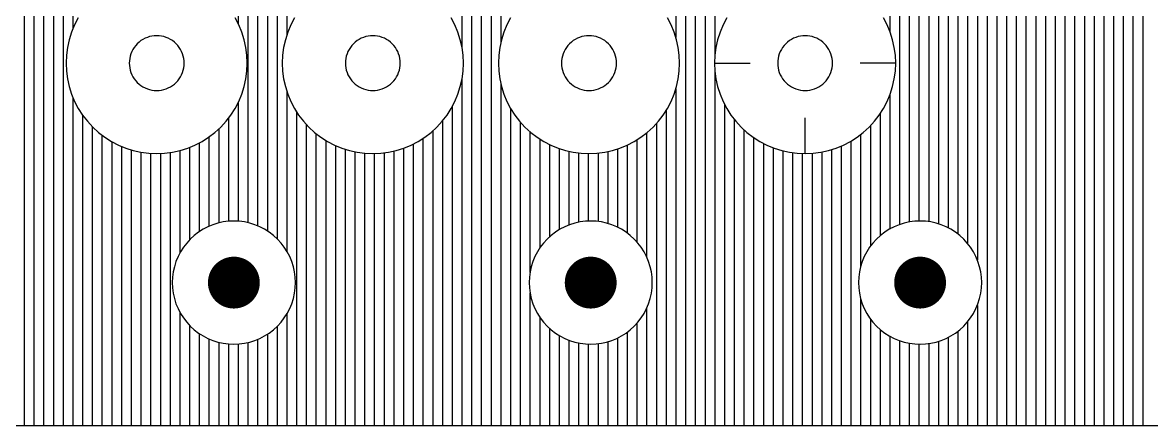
# Model space of a CAD drawing. Extents: x 295 to 953, y 10 to 290.
# Drawn here: x 654.5 to 732.1, y 83.4 to 111.1 of the extents above; entities that cross this region are included whole.
import ezdxf

# ---------------------------------------------------------------- set-up
doc = ezdxf.new("R2010")
doc.units = 0
doc.header["$LTSCALE"] = 5
doc.header["$MEASUREMENT"] = 0
doc.layers.get('0').update_dxf_attribs({"linetype": 'CONTINUOUS', "lineweight": 25})
doc.layers.add('ART003_PHO', color=3, linetype='CONTINUOUS')

msp = doc.modelspace()

# ---------------------------------------------------------------- linework, layer by layer
at = {"const_width": 1.782}
for points in [[(669.032, 94.14, 1), (669.032, 92.358, 1)], [(693.55, 94.14, 1), (693.55, 92.358, 1)], [(716.181, 94.14, 1), (716.181, 92.358, 1)]]:
    msp.add_lwpolyline(points, format="xyb", close=True, dxfattribs=at)
at = {"layer": 'ART003_PHO', "color": 7}
for p, q in [((717.441, 254.95), (717.441, 97.289)), ((726.128, 254.95), (726.128, 83.433)), ((684.697, 228.147), (684.697, 109.48)), ((685.365, 227.527), (685.365, 83.433)), ((686.033, 227.12), (686.033, 83.433)), ((654.626, 194.085), (654.626, 83.433)), ((655.294, 193.505), (655.294, 83.433)), ((655.962, 193.124), (655.962, 83.433)), ((656.63, 192.885), (656.63, 83.433)), ((657.299, 192.764), (657.299, 83.433)), ((657.967, 192.751), (657.967, 110.678)), ((716.773, 189.257), (716.773, 97.439)), ((716.105, 187.102), (716.105, 97.48)), ((715.436, 186.299), (715.436, 97.415)), ((714.1, 185.452), (714.1, 110.539)), ((714.768, 185.788), (714.768, 97.238)), ((686.702, 178.74), (686.702, 83.433)), ((687.37, 176.824), (687.37, 109.741)), ((726.797, 168.258), (726.797, 83.433)), ((727.465, 164.189), (727.465, 83.433)), ((728.133, 162.315), (728.133, 83.433)), ((728.801, 160.777), (728.801, 83.433)), ((669.327, 159.107), (669.327, 111.057)), ((729.47, 159.686), (729.47, 83.433)), ((669.995, 158.898), (669.995, 97.37)), ((730.138, 158.596), (730.138, 83.433)), ((730.806, 157.786), (730.806, 83.433)), ((731.474, 157.003), (731.474, 83.433)), ((670.664, 125.891), (670.664, 97.154)), ((671.332, 124.62), (671.332, 96.801)), ((672, 123.928), (672, 96.266)), ((672.668, 123.477), (672.668, 110.275)), ((718.109, 123.309), (718.109, 97.016)), ((725.46, 123.119), (725.46, 83.433)), ((718.778, 122.387), (718.778, 96.591)), ((719.446, 121.819), (719.446, 95.941)), ((724.792, 122.278), (724.792, 83.433)), ((699.398, 121.432), (699.398, 110.1)), ((700.067, 121.204), (700.067, 83.433)), ((700.735, 121.093), (700.735, 83.433)), ((701.403, 121.089), (701.403, 83.433)), ((702.071, 121.192), (702.071, 108.737)), ((720.114, 121.445), (720.114, 94.811)), ((720.782, 121.211), (720.782, 83.433)), ((721.451, 121.095), (721.451, 83.433)), ((722.119, 121.087), (722.119, 83.433)), ((722.787, 121.185), (722.787, 83.433)), ((723.455, 121.398), (723.455, 83.433)), ((724.124, 121.747), (724.124, 83.433)), ((658.092, 110.966), (657.885, 110.464)), ((658.092, 110.966), (657.885, 110.464)), ((658.343, 111.447), (658.092, 110.966)), ((658.343, 111.447), (658.092, 110.966)), ((669.371, 110.966), (669.12, 111.447)), ((669.371, 110.966), (669.12, 111.447)), ((669.579, 110.464), (669.371, 110.966)), ((669.579, 110.464), (669.371, 110.966)), ((672.942, 110.966), (672.734, 110.464)), ((672.942, 110.966), (672.734, 110.464)), ((673.192, 111.447), (672.942, 110.966)), ((673.192, 111.447), (672.942, 110.966)), ((684.22, 110.966), (683.969, 111.447)), ((684.22, 110.966), (683.969, 111.447)), ((684.428, 110.464), (684.22, 110.966)), ((684.428, 110.464), (684.22, 110.966)), ((687.792, 110.966), (687.585, 110.464)), ((687.792, 110.966), (687.585, 110.464)), ((688.043, 111.447), (687.792, 110.966)), ((688.043, 111.447), (687.792, 110.966)), ((699.071, 110.966), (698.82, 111.447)), ((699.071, 110.966), (698.82, 111.447)), ((699.278, 110.464), (699.071, 110.966)), ((699.278, 110.464), (699.071, 110.966)), ((702.641, 110.966), (702.434, 110.464)), ((702.641, 110.966), (702.434, 110.464)), ((702.892, 111.447), (702.641, 110.966)), ((702.892, 111.447), (702.641, 110.966)), ((713.92, 110.966), (713.669, 111.447)), ((713.92, 110.966), (713.669, 111.447)), ((714.128, 110.464), (713.92, 110.966)), ((714.128, 110.464), (713.92, 110.966)), ((657.885, 110.464), (657.721, 109.947)), ((657.885, 110.464), (657.721, 109.947)), ((663.243, 110.158), (663.087, 110.108)), ((663.404, 110.193), (663.243, 110.158)), ((663.567, 110.215), (663.404, 110.193)), ((663.732, 110.222), (663.567, 110.215)), ((663.896, 110.215), (663.732, 110.222)), ((664.059, 110.193), (663.896, 110.215)), ((664.22, 110.158), (664.059, 110.193)), ((664.377, 110.108), (664.22, 110.158)), ((669.742, 109.947), (669.579, 110.464)), ((669.742, 109.947), (669.579, 110.464)), ((672.734, 110.464), (672.571, 109.947)), ((672.734, 110.464), (672.571, 109.947)), ((678.093, 110.158), (677.936, 110.108)), ((678.253, 110.193), (678.093, 110.158)), ((678.416, 110.215), (678.253, 110.193)), ((678.581, 110.222), (678.416, 110.215)), ((678.745, 110.215), (678.581, 110.222)), ((678.908, 110.193), (678.745, 110.215)), ((679.069, 110.158), (678.908, 110.193)), ((679.226, 110.108), (679.069, 110.158)), ((684.591, 109.947), (684.428, 110.464)), ((684.591, 109.947), (684.428, 110.464)), ((687.585, 110.464), (687.421, 109.947)), ((687.585, 110.464), (687.421, 109.947)), ((692.943, 110.158), (692.786, 110.108)), ((693.104, 110.193), (692.943, 110.158)), ((693.267, 110.215), (693.104, 110.193)), ((693.431, 110.222), (693.267, 110.215)), ((693.596, 110.215), (693.431, 110.222)), ((693.759, 110.193), (693.596, 110.215)), ((693.92, 110.158), (693.759, 110.193)), ((694.077, 110.108), (693.92, 110.158)), ((699.442, 109.947), (699.278, 110.464)), ((699.442, 109.947), (699.278, 110.464)), ((702.434, 110.464), (702.271, 109.947)), ((702.434, 110.464), (702.271, 109.947)), ((707.793, 110.158), (707.636, 110.108)), ((707.953, 110.193), (707.793, 110.158)), ((708.116, 110.215), (707.953, 110.193)), ((708.281, 110.222), (708.116, 110.215)), ((708.445, 110.215), (708.281, 110.222)), ((708.608, 110.193), (708.445, 110.215)), ((708.769, 110.158), (708.608, 110.193)), ((708.926, 110.108), (708.769, 110.158)), ((714.291, 109.947), (714.128, 110.464)), ((714.291, 109.947), (714.128, 110.464)), ((657.604, 109.417), (657.533, 108.878)), ((657.604, 109.417), (657.533, 108.878)), ((657.721, 109.947), (657.604, 109.417)), ((657.721, 109.947), (657.604, 109.417)), ((662.187, 109.418), (662.098, 109.279)), ((662.287, 109.548), (662.187, 109.418)), ((662.398, 109.67), (662.287, 109.548)), ((662.519, 109.781), (662.398, 109.67)), ((662.65, 109.881), (662.519, 109.781)), ((662.789, 109.969), (662.65, 109.881)), ((662.935, 110.045), (662.789, 109.969)), ((663.087, 110.108), (662.935, 110.045)), ((664.529, 110.045), (664.377, 110.108)), ((664.675, 109.969), (664.529, 110.045)), ((664.813, 109.881), (664.675, 109.969)), ((664.944, 109.781), (664.813, 109.881)), ((665.065, 109.67), (664.944, 109.781)), ((665.176, 109.548), (665.065, 109.67)), ((665.276, 109.418), (665.176, 109.548)), ((665.365, 109.279), (665.276, 109.418)), ((669.859, 109.417), (669.742, 109.947)), ((669.859, 109.417), (669.742, 109.947)), ((669.93, 108.878), (669.859, 109.417)), ((669.93, 108.878), (669.859, 109.417)), ((672.453, 109.417), (672.382, 108.878)), ((672.453, 109.417), (672.382, 108.878)), ((672.571, 109.947), (672.453, 109.417)), ((672.571, 109.947), (672.453, 109.417)), ((677.036, 109.418), (676.947, 109.279)), ((677.136, 109.548), (677.036, 109.418)), ((677.247, 109.67), (677.136, 109.548)), ((677.369, 109.781), (677.247, 109.67)), ((677.499, 109.881), (677.369, 109.781)), ((677.638, 109.969), (677.499, 109.881)), ((677.784, 110.045), (677.638, 109.969)), ((677.936, 110.108), (677.784, 110.045)), ((679.378, 110.045), (679.226, 110.108)), ((679.524, 109.969), (679.378, 110.045)), ((679.663, 109.881), (679.524, 109.969)), ((679.793, 109.781), (679.663, 109.881)), ((679.914, 109.67), (679.793, 109.781)), ((680.025, 109.548), (679.914, 109.67)), ((680.126, 109.418), (680.025, 109.548)), ((680.214, 109.279), (680.126, 109.418)), ((684.708, 109.417), (684.591, 109.947)), ((684.708, 109.417), (684.591, 109.947)), ((684.779, 108.878), (684.708, 109.417)), ((684.779, 108.878), (684.708, 109.417)), ((687.304, 109.417), (687.233, 108.878)), ((687.304, 109.417), (687.233, 108.878)), ((687.421, 109.947), (687.304, 109.417)), ((687.421, 109.947), (687.304, 109.417)), ((691.887, 109.418), (691.798, 109.279)), ((691.987, 109.548), (691.887, 109.418)), ((692.098, 109.67), (691.987, 109.548)), ((692.219, 109.781), (692.098, 109.67)), ((692.35, 109.881), (692.219, 109.781)), ((692.489, 109.969), (692.35, 109.881)), ((692.634, 110.045), (692.489, 109.969)), ((692.786, 110.108), (692.634, 110.045)), ((694.229, 110.045), (694.077, 110.108)), ((694.374, 109.969), (694.229, 110.045)), ((694.513, 109.881), (694.374, 109.969)), ((694.644, 109.781), (694.513, 109.881)), ((694.765, 109.67), (694.644, 109.781)), ((694.876, 109.548), (694.765, 109.67)), ((694.976, 109.418), (694.876, 109.548)), ((695.065, 109.279), (694.976, 109.418)), ((699.559, 109.417), (699.442, 109.947)), ((699.559, 109.417), (699.442, 109.947)), ((699.63, 108.878), (699.559, 109.417)), ((699.63, 108.878), (699.559, 109.417)), ((702.153, 109.417), (702.082, 108.878)), ((702.153, 109.417), (702.082, 108.878)), ((702.271, 109.947), (702.153, 109.417)), ((702.271, 109.947), (702.153, 109.417)), ((706.736, 109.418), (706.647, 109.279)), ((706.836, 109.548), (706.736, 109.418)), ((706.947, 109.67), (706.836, 109.548)), ((707.068, 109.781), (706.947, 109.67)), ((707.199, 109.881), (707.068, 109.781)), ((707.338, 109.969), (707.199, 109.881)), ((707.484, 110.045), (707.338, 109.969)), ((707.636, 110.108), (707.484, 110.045)), ((709.078, 110.045), (708.926, 110.108)), ((709.224, 109.969), (709.078, 110.045)), ((709.362, 109.881), (709.224, 109.969)), ((709.493, 109.781), (709.362, 109.881)), ((709.614, 109.67), (709.493, 109.781)), ((709.725, 109.548), (709.614, 109.67)), ((709.826, 109.418), (709.725, 109.548)), ((709.914, 109.279), (709.826, 109.418)), ((714.408, 109.417), (714.291, 109.947)), ((714.408, 109.417), (714.291, 109.947)), ((714.479, 108.878), (714.408, 109.417)), ((714.479, 108.878), (714.408, 109.417)), ((657.533, 108.878), (657.509, 108.336)), ((657.533, 108.878), (657.509, 108.336)), ((661.874, 108.664), (661.853, 108.501)), ((661.91, 108.824), (661.874, 108.664)), ((661.959, 108.981), (661.91, 108.824)), ((662.022, 109.133), (661.959, 108.981)), ((662.098, 109.279), (662.022, 109.133)), ((665.441, 109.133), (665.365, 109.279)), ((665.504, 108.981), (665.441, 109.133)), ((665.553, 108.824), (665.504, 108.981)), ((665.589, 108.664), (665.553, 108.824)), ((665.61, 108.501), (665.589, 108.664)), ((669.954, 108.336), (669.93, 108.878)), ((669.954, 108.336), (669.93, 108.878)), ((672.382, 108.878), (672.359, 108.336)), ((672.382, 108.878), (672.359, 108.336)), ((676.723, 108.664), (676.702, 108.501)), ((676.759, 108.824), (676.723, 108.664)), ((676.809, 108.981), (676.759, 108.824)), ((676.872, 109.133), (676.809, 108.981)), ((676.947, 109.279), (676.872, 109.133)), ((680.29, 109.133), (680.214, 109.279)), ((680.353, 108.981), (680.29, 109.133)), ((680.402, 108.824), (680.353, 108.981)), ((680.438, 108.664), (680.402, 108.824)), ((680.46, 108.501), (680.438, 108.664)), ((684.803, 108.336), (684.779, 108.878)), ((684.803, 108.336), (684.779, 108.878)), ((687.233, 108.878), (687.209, 108.336)), ((687.233, 108.878), (687.209, 108.336)), ((691.574, 108.664), (691.553, 108.501)), ((691.61, 108.824), (691.574, 108.664)), ((691.659, 108.981), (691.61, 108.824)), ((691.722, 109.133), (691.659, 108.981)), ((691.798, 109.279), (691.722, 109.133)), ((695.141, 109.133), (695.065, 109.279)), ((695.204, 108.981), (695.141, 109.133)), ((695.253, 108.824), (695.204, 108.981)), ((695.289, 108.664), (695.253, 108.824)), ((695.31, 108.501), (695.289, 108.664)), ((699.654, 108.336), (699.63, 108.878)), ((699.654, 108.336), (699.63, 108.878)), ((702.082, 108.878), (702.058, 108.336)), ((702.082, 108.878), (702.058, 108.336)), ((706.423, 108.664), (706.402, 108.501)), ((706.459, 108.824), (706.423, 108.664)), ((706.508, 108.981), (706.459, 108.824)), ((706.571, 109.133), (706.508, 108.981)), ((706.647, 109.279), (706.571, 109.133)), ((709.99, 109.133), (709.914, 109.279)), ((710.053, 108.981), (709.99, 109.133)), ((710.102, 108.824), (710.053, 108.981)), ((710.138, 108.664), (710.102, 108.824)), ((710.159, 108.501), (710.138, 108.664)), ((714.503, 108.336), (714.479, 108.878)), ((714.503, 108.336), (714.479, 108.878)), ((657.509, 108.336), (657.533, 107.794)), ((657.509, 108.336), (657.533, 107.794)), ((661.853, 108.501), (661.846, 108.336)), ((661.846, 108.336), (661.853, 108.172)), ((661.853, 108.172), (661.874, 108.009)), ((661.874, 108.009), (661.91, 107.848)), ((661.91, 107.848), (661.959, 107.691)), ((665.504, 107.691), (665.553, 107.848)), ((665.553, 107.848), (665.589, 108.009)), ((665.589, 108.009), (665.61, 108.172)), ((665.617, 108.336), (665.61, 108.501)), ((665.61, 108.172), (665.617, 108.336)), ((669.93, 107.794), (669.954, 108.336)), ((669.93, 107.794), (669.954, 108.336)), ((672.359, 108.336), (672.382, 107.794)), ((672.359, 108.336), (672.382, 107.794)), ((676.702, 108.501), (676.695, 108.336)), ((676.695, 108.336), (676.702, 108.172)), ((676.702, 108.172), (676.723, 108.009)), ((676.723, 108.009), (676.759, 107.848)), ((676.759, 107.848), (676.809, 107.691)), ((680.353, 107.691), (680.402, 107.848)), ((680.402, 107.848), (680.438, 108.009)), ((680.438, 108.009), (680.46, 108.172)), ((680.467, 108.336), (680.46, 108.501)), ((680.46, 108.172), (680.467, 108.336)), ((684.779, 107.794), (684.803, 108.336)), ((684.779, 107.794), (684.803, 108.336)), ((687.209, 108.336), (687.233, 107.794)), ((687.209, 108.336), (687.233, 107.794)), ((691.553, 108.501), (691.546, 108.336)), ((691.546, 108.336), (691.553, 108.172)), ((691.553, 108.172), (691.574, 108.009)), ((691.574, 108.009), (691.61, 107.848)), ((691.61, 107.848), (691.659, 107.691)), ((695.204, 107.691), (695.253, 107.848)), ((695.253, 107.848), (695.289, 108.009)), ((695.289, 108.009), (695.31, 108.172)), ((695.317, 108.336), (695.31, 108.501)), ((695.31, 108.172), (695.317, 108.336)), ((699.63, 107.794), (699.654, 108.336)), ((699.63, 107.794), (699.654, 108.336)), ((702.058, 108.336), (702.082, 107.794)), ((702.058, 108.336), (702.082, 107.794)), ((702.059, 108.336), (704.509, 108.336)), ((702.071, 107.936), (702.071, 83.433)), ((706.402, 108.501), (706.395, 108.336)), ((706.395, 108.336), (706.402, 108.172)), ((706.402, 108.172), (706.423, 108.009)), ((706.423, 108.009), (706.459, 107.848)), ((706.459, 107.848), (706.508, 107.691)), ((710.053, 107.691), (710.102, 107.848)), ((710.102, 107.848), (710.138, 108.009)), ((710.138, 108.009), (710.159, 108.172)), ((710.167, 108.336), (710.159, 108.501)), ((710.159, 108.172), (710.167, 108.336)), ((714.503, 108.336), (712.053, 108.336)), ((714.479, 107.794), (714.503, 108.336)), ((714.479, 107.794), (714.503, 108.336)), ((657.533, 107.794), (657.604, 107.256)), ((657.533, 107.794), (657.604, 107.256)), ((657.604, 107.256), (657.721, 106.726)), ((657.604, 107.256), (657.721, 106.726)), ((661.959, 107.691), (662.022, 107.539)), ((662.022, 107.539), (662.098, 107.393)), ((662.098, 107.393), (662.187, 107.254)), ((662.187, 107.254), (662.287, 107.124)), ((662.287, 107.124), (662.398, 107.003)), ((665.065, 107.003), (665.176, 107.124)), ((665.176, 107.124), (665.276, 107.254)), ((665.276, 107.254), (665.365, 107.393)), ((665.365, 107.393), (665.441, 107.539)), ((665.441, 107.539), (665.504, 107.691)), ((669.742, 106.726), (669.859, 107.256)), ((669.742, 106.726), (669.859, 107.256)), ((669.859, 107.256), (669.93, 107.794)), ((669.859, 107.256), (669.93, 107.794)), ((672.382, 107.794), (672.453, 107.256)), ((672.382, 107.794), (672.453, 107.256)), ((672.453, 107.256), (672.571, 106.726)), ((672.453, 107.256), (672.571, 106.726)), ((676.809, 107.691), (676.872, 107.539)), ((676.872, 107.539), (676.947, 107.393)), ((676.947, 107.393), (677.036, 107.254)), ((677.036, 107.254), (677.136, 107.124)), ((677.136, 107.124), (677.247, 107.003)), ((679.914, 107.003), (680.025, 107.124)), ((680.025, 107.124), (680.126, 107.254)), ((680.126, 107.254), (680.214, 107.393)), ((680.214, 107.393), (680.29, 107.539)), ((680.29, 107.539), (680.353, 107.691)), ((684.591, 106.726), (684.708, 107.256)), ((684.591, 106.726), (684.708, 107.256)), ((684.697, 107.192), (684.697, 83.433)), ((684.708, 107.256), (684.779, 107.794)), ((684.708, 107.256), (684.779, 107.794)), ((687.233, 107.794), (687.304, 107.256)), ((687.233, 107.794), (687.304, 107.256)), ((687.304, 107.256), (687.421, 106.726)), ((687.304, 107.256), (687.421, 106.726)), ((691.659, 107.691), (691.722, 107.539)), ((691.722, 107.539), (691.798, 107.393)), ((691.798, 107.393), (691.887, 107.254)), ((691.887, 107.254), (691.987, 107.124)), ((691.987, 107.124), (692.098, 107.003)), ((694.765, 107.003), (694.876, 107.124)), ((694.876, 107.124), (694.976, 107.254)), ((694.976, 107.254), (695.065, 107.393)), ((695.065, 107.393), (695.141, 107.539)), ((695.141, 107.539), (695.204, 107.691)), ((699.442, 106.726), (699.559, 107.256)), ((699.442, 106.726), (699.559, 107.256)), ((699.559, 107.256), (699.63, 107.794)), ((699.559, 107.256), (699.63, 107.794)), ((702.082, 107.794), (702.153, 107.256)), ((702.082, 107.794), (702.153, 107.256)), ((702.153, 107.256), (702.271, 106.726)), ((702.153, 107.256), (702.271, 106.726)), ((706.508, 107.691), (706.571, 107.539)), ((706.571, 107.539), (706.647, 107.393)), ((706.647, 107.393), (706.736, 107.254)), ((706.736, 107.254), (706.836, 107.124)), ((706.836, 107.124), (706.947, 107.003)), ((709.614, 107.003), (709.725, 107.124)), ((709.725, 107.124), (709.826, 107.254)), ((709.826, 107.254), (709.914, 107.393)), ((709.914, 107.393), (709.99, 107.539)), ((709.99, 107.539), (710.053, 107.691)), ((714.291, 106.726), (714.408, 107.256)), ((714.291, 106.726), (714.408, 107.256)), ((714.408, 107.256), (714.479, 107.794)), ((714.408, 107.256), (714.479, 107.794)), ((657.721, 106.726), (657.885, 106.208)), ((657.721, 106.726), (657.885, 106.208)), ((662.398, 107.003), (662.519, 106.891)), ((662.519, 106.891), (662.65, 106.791)), ((662.65, 106.791), (662.789, 106.703)), ((662.789, 106.703), (662.935, 106.627)), ((662.935, 106.627), (663.087, 106.564)), ((663.087, 106.564), (663.243, 106.514)), ((663.243, 106.514), (663.404, 106.479)), ((663.404, 106.479), (663.567, 106.457)), ((663.567, 106.457), (663.732, 106.45)), ((663.732, 106.45), (663.896, 106.457)), ((663.896, 106.457), (664.059, 106.479)), ((664.059, 106.479), (664.22, 106.514)), ((664.22, 106.514), (664.377, 106.564)), ((664.377, 106.564), (664.529, 106.627)), ((664.529, 106.627), (664.675, 106.703)), ((664.675, 106.703), (664.813, 106.791)), ((664.813, 106.791), (664.944, 106.891)), ((664.944, 106.891), (665.065, 107.003)), ((669.579, 106.208), (669.742, 106.726)), ((669.579, 106.208), (669.742, 106.726)), ((672.571, 106.726), (672.734, 106.208)), ((672.571, 106.726), (672.734, 106.208)), ((672.668, 106.397), (672.668, 95.414)), ((677.247, 107.003), (677.369, 106.891)), ((677.369, 106.891), (677.499, 106.791)), ((677.499, 106.791), (677.638, 106.703)), ((677.638, 106.703), (677.784, 106.627)), ((677.784, 106.627), (677.936, 106.564)), ((677.936, 106.564), (678.093, 106.514)), ((678.093, 106.514), (678.253, 106.479)), ((678.253, 106.479), (678.416, 106.457)), ((678.416, 106.457), (678.581, 106.45)), ((678.581, 106.45), (678.745, 106.457)), ((678.745, 106.457), (678.908, 106.479)), ((678.908, 106.479), (679.069, 106.514)), ((679.069, 106.514), (679.226, 106.564)), ((679.226, 106.564), (679.378, 106.627)), ((679.378, 106.627), (679.524, 106.703)), ((679.524, 106.703), (679.663, 106.791)), ((679.663, 106.791), (679.793, 106.891)), ((679.793, 106.891), (679.914, 107.003)), ((684.428, 106.208), (684.591, 106.726)), ((684.428, 106.208), (684.591, 106.726)), ((687.37, 106.931), (687.37, 83.433)), ((687.421, 106.726), (687.585, 106.208)), ((687.421, 106.726), (687.585, 106.208)), ((692.098, 107.003), (692.219, 106.891)), ((692.219, 106.891), (692.35, 106.791)), ((692.35, 106.791), (692.489, 106.703)), ((692.489, 106.703), (692.634, 106.627)), ((692.634, 106.627), (692.786, 106.564)), ((692.786, 106.564), (692.943, 106.514)), ((692.943, 106.514), (693.104, 106.479)), ((693.104, 106.479), (693.267, 106.457)), ((693.267, 106.457), (693.431, 106.45)), ((693.431, 106.45), (693.596, 106.457)), ((693.596, 106.457), (693.759, 106.479)), ((693.759, 106.479), (693.92, 106.514)), ((693.92, 106.514), (694.077, 106.564)), ((694.077, 106.564), (694.229, 106.627)), ((694.229, 106.627), (694.374, 106.703)), ((694.374, 106.703), (694.513, 106.791)), ((694.513, 106.791), (694.644, 106.891)), ((694.644, 106.891), (694.765, 107.003)), ((699.278, 106.208), (699.442, 106.726)), ((699.278, 106.208), (699.442, 106.726)), ((699.398, 106.572), (699.398, 83.433)), ((702.271, 106.726), (702.434, 106.208)), ((702.271, 106.726), (702.434, 106.208)), ((706.947, 107.003), (707.068, 106.891)), ((707.068, 106.891), (707.199, 106.791)), ((707.199, 106.791), (707.338, 106.703)), ((707.338, 106.703), (707.484, 106.627)), ((707.484, 106.627), (707.636, 106.564)), ((707.636, 106.564), (707.793, 106.514)), ((707.793, 106.514), (707.953, 106.479)), ((707.953, 106.479), (708.116, 106.457)), ((708.116, 106.457), (708.281, 106.45)), ((708.281, 106.45), (708.445, 106.457)), ((708.445, 106.457), (708.608, 106.479)), ((708.608, 106.479), (708.769, 106.514)), ((708.769, 106.514), (708.926, 106.564)), ((708.926, 106.564), (709.078, 106.627)), ((709.078, 106.627), (709.224, 106.703)), ((709.224, 106.703), (709.362, 106.791)), ((709.362, 106.791), (709.493, 106.891)), ((709.493, 106.891), (709.614, 107.003)), ((714.128, 106.208), (714.291, 106.726)), ((714.128, 106.208), (714.291, 106.726)), ((657.885, 106.208), (658.092, 105.707)), ((657.885, 106.208), (658.092, 105.707)), ((657.967, 105.994), (657.967, 83.433)), ((658.092, 105.707), (658.343, 105.225)), ((658.092, 105.707), (658.343, 105.225)), ((669.12, 105.225), (669.371, 105.707)), ((669.12, 105.225), (669.371, 105.707)), ((669.327, 105.615), (669.327, 97.471)), ((669.371, 105.707), (669.579, 106.208)), ((669.371, 105.707), (669.579, 106.208)), ((672.734, 106.208), (672.942, 105.707)), ((672.734, 106.208), (672.942, 105.707)), ((672.942, 105.707), (673.192, 105.225)), ((672.942, 105.707), (673.192, 105.225)), ((683.969, 105.225), (684.22, 105.707)), ((683.969, 105.225), (684.22, 105.707)), ((684.22, 105.707), (684.428, 106.208)), ((684.22, 105.707), (684.428, 106.208)), ((687.585, 106.208), (687.792, 105.707)), ((687.585, 106.208), (687.792, 105.707)), ((687.792, 105.707), (688.043, 105.225)), ((687.792, 105.707), (688.043, 105.225)), ((698.82, 105.225), (699.071, 105.707)), ((698.82, 105.225), (699.071, 105.707)), ((699.071, 105.707), (699.278, 106.208)), ((699.071, 105.707), (699.278, 106.208)), ((702.434, 106.208), (702.641, 105.707)), ((702.434, 106.208), (702.641, 105.707)), ((702.641, 105.707), (702.892, 105.225)), ((702.641, 105.707), (702.892, 105.225)), ((702.74, 105.505), (702.74, 83.433)), ((713.669, 105.225), (713.92, 105.707)), ((713.669, 105.225), (713.92, 105.707)), ((713.92, 105.707), (714.128, 106.208)), ((713.92, 105.707), (714.128, 106.208)), ((714.1, 106.133), (714.1, 96.934)), ((658.343, 105.225), (658.635, 104.767)), ((658.343, 105.225), (658.635, 104.767)), ((658.635, 104.767), (658.965, 104.337)), ((658.635, 104.767), (658.965, 104.337)), ((658.635, 104.766), (658.635, 83.433)), ((668.498, 104.337), (668.828, 104.767)), ((668.498, 104.337), (668.828, 104.767)), ((668.828, 104.767), (669.12, 105.225)), ((668.828, 104.767), (669.12, 105.225)), ((673.192, 105.225), (673.484, 104.767)), ((673.192, 105.225), (673.484, 104.767)), ((673.337, 104.987), (673.337, 83.433)), ((673.484, 104.767), (673.814, 104.337)), ((673.484, 104.767), (673.814, 104.337)), ((683.347, 104.337), (683.678, 104.767)), ((683.347, 104.337), (683.678, 104.767)), ((683.678, 104.767), (683.969, 105.225)), ((683.678, 104.767), (683.969, 105.225)), ((684.029, 105.33), (684.029, 83.433)), ((688.038, 105.233), (688.038, 83.433)), ((688.043, 105.225), (688.335, 104.767)), ((688.043, 105.225), (688.335, 104.767)), ((688.335, 104.767), (688.665, 104.337)), ((688.335, 104.767), (688.665, 104.337)), ((698.198, 104.337), (698.528, 104.767)), ((698.198, 104.337), (698.528, 104.767)), ((698.528, 104.767), (698.82, 105.225)), ((698.528, 104.767), (698.82, 105.225)), ((698.73, 105.074), (698.73, 83.433)), ((702.892, 105.225), (703.184, 104.767)), ((702.892, 105.225), (703.184, 104.767)), ((703.184, 104.767), (703.514, 104.337)), ((703.184, 104.767), (703.514, 104.337)), ((713.047, 104.337), (713.378, 104.767)), ((713.047, 104.337), (713.378, 104.767)), ((713.378, 104.767), (713.669, 105.225)), ((713.378, 104.767), (713.669, 105.225)), ((713.432, 104.846), (713.432, 96.466)), ((658.965, 104.337), (659.332, 103.936)), ((658.965, 104.337), (659.332, 103.936)), ((659.303, 103.965), (659.303, 83.433)), ((659.332, 103.936), (659.732, 103.57)), ((659.332, 103.936), (659.732, 103.57)), ((667.731, 103.57), (668.131, 103.936)), ((667.731, 103.57), (668.131, 103.936)), ((668.131, 103.936), (668.498, 104.337)), ((668.131, 103.936), (668.498, 104.337)), ((668.659, 104.537), (668.659, 97.464)), ((673.814, 104.337), (674.181, 103.936)), ((673.814, 104.337), (674.181, 103.936)), ((674.005, 104.12), (674.005, 83.433)), ((674.181, 103.936), (674.581, 103.57)), ((674.181, 103.936), (674.581, 103.57)), ((682.58, 103.57), (682.981, 103.936)), ((682.58, 103.57), (682.981, 103.936)), ((682.981, 103.936), (683.347, 104.337)), ((682.981, 103.936), (683.347, 104.337)), ((683.36, 104.352), (683.36, 83.433)), ((688.665, 104.337), (689.032, 103.936)), ((688.665, 104.337), (689.032, 103.936)), ((688.706, 104.288), (688.706, 83.433)), ((689.032, 103.936), (689.432, 103.57)), ((689.032, 103.936), (689.432, 103.57)), ((697.431, 103.57), (697.831, 103.936)), ((697.431, 103.57), (697.831, 103.936)), ((697.831, 103.936), (698.198, 104.337)), ((697.831, 103.936), (698.198, 104.337)), ((698.062, 104.18), (698.062, 83.433)), ((703.408, 104.467), (703.408, 83.433)), ((703.514, 104.337), (703.881, 103.936)), ((703.514, 104.337), (703.881, 103.936)), ((703.881, 103.936), (704.281, 103.57)), ((703.881, 103.936), (704.281, 103.57)), ((708.281, 102.114), (708.281, 104.564)), ((712.28, 103.57), (712.68, 103.936)), ((712.28, 103.57), (712.68, 103.936)), ((712.68, 103.936), (713.047, 104.337)), ((712.68, 103.936), (713.047, 104.337)), ((712.763, 104.021), (712.763, 95.745)), ((659.732, 103.57), (660.163, 103.239)), ((659.732, 103.57), (660.163, 103.239)), ((659.972, 103.378), (659.972, 83.433)), ((660.163, 103.239), (660.62, 102.948)), ((660.163, 103.239), (660.62, 102.948)), ((666.843, 102.948), (667.3, 103.239)), ((666.843, 102.948), (667.3, 103.239)), ((667.3, 103.239), (667.731, 103.57)), ((667.3, 103.239), (667.731, 103.57)), ((667.322, 103.255), (667.322, 97.12)), ((667.991, 103.8), (667.991, 97.351)), ((674.581, 103.57), (675.012, 103.239)), ((674.581, 103.57), (675.012, 103.239)), ((674.673, 103.494), (674.673, 83.433)), ((675.012, 103.239), (675.47, 102.948)), ((675.012, 103.239), (675.47, 102.948)), ((681.692, 102.948), (682.15, 103.239)), ((681.692, 102.948), (682.15, 103.239)), ((682.024, 103.153), (682.024, 83.433)), ((682.15, 103.239), (682.58, 103.57)), ((682.15, 103.239), (682.58, 103.57)), ((682.692, 103.666), (682.692, 83.433)), ((689.375, 103.618), (689.375, 93.944)), ((689.432, 103.57), (689.863, 103.239)), ((689.432, 103.57), (689.863, 103.239)), ((689.863, 103.239), (690.32, 102.948)), ((689.863, 103.239), (690.32, 102.948)), ((696.543, 102.948), (697, 103.239)), ((696.543, 102.948), (697, 103.239)), ((697, 103.239), (697.431, 103.57)), ((697, 103.239), (697.431, 103.57)), ((697.394, 103.539), (697.394, 95.019)), ((704.076, 103.749), (704.076, 83.433)), ((704.281, 103.57), (704.712, 103.239)), ((704.281, 103.57), (704.712, 103.239)), ((704.712, 103.239), (705.17, 102.948)), ((704.712, 103.239), (705.17, 102.948)), ((704.744, 103.217), (704.744, 83.433)), ((711.392, 102.948), (711.85, 103.239)), ((711.392, 102.948), (711.85, 103.239)), ((711.85, 103.239), (712.28, 103.57)), ((711.85, 103.239), (712.28, 103.57)), ((712.095, 103.42), (712.095, 94.353)), ((660.62, 102.948), (661.102, 102.697)), ((660.62, 102.948), (661.102, 102.697)), ((660.64, 102.936), (660.64, 83.433)), ((661.102, 102.697), (661.603, 102.489)), ((661.102, 102.697), (661.603, 102.489)), ((661.308, 102.605), (661.308, 83.433)), ((661.603, 102.489), (662.121, 102.326)), ((661.603, 102.489), (662.121, 102.326)), ((665.342, 102.326), (665.86, 102.489)), ((665.342, 102.326), (665.86, 102.489)), ((665.86, 102.489), (666.361, 102.697)), ((665.86, 102.489), (666.361, 102.697)), ((665.986, 102.537), (665.986, 96.187)), ((666.361, 102.697), (666.843, 102.948)), ((666.361, 102.697), (666.843, 102.948)), ((666.654, 102.843), (666.654, 96.75)), ((675.341, 103.024), (675.341, 83.433)), ((675.47, 102.948), (675.951, 102.697)), ((675.47, 102.948), (675.951, 102.697)), ((675.951, 102.697), (676.453, 102.489)), ((675.951, 102.697), (676.453, 102.489)), ((676.01, 102.67), (676.01, 83.433)), ((676.453, 102.489), (676.97, 102.326)), ((676.453, 102.489), (676.97, 102.326)), ((676.678, 102.412), (676.678, 83.433)), ((680.191, 102.326), (680.709, 102.489)), ((680.191, 102.326), (680.709, 102.489)), ((680.687, 102.481), (680.687, 83.433)), ((680.709, 102.489), (681.21, 102.697)), ((680.709, 102.489), (681.21, 102.697)), ((681.21, 102.697), (681.692, 102.948)), ((681.21, 102.697), (681.692, 102.948)), ((681.356, 102.767), (681.356, 83.433)), ((690.043, 103.118), (690.043, 95.618)), ((690.32, 102.948), (690.802, 102.697)), ((690.32, 102.948), (690.802, 102.697)), ((690.711, 102.74), (690.711, 96.388)), ((690.802, 102.697), (691.303, 102.489)), ((690.802, 102.697), (691.303, 102.489)), ((691.303, 102.489), (691.821, 102.326)), ((691.303, 102.489), (691.821, 102.326)), ((691.379, 102.462), (691.379, 96.882)), ((695.042, 102.326), (695.56, 102.489)), ((695.042, 102.326), (695.56, 102.489)), ((695.389, 102.43), (695.389, 97.06)), ((695.56, 102.489), (696.061, 102.697)), ((695.56, 102.489), (696.061, 102.697)), ((696.057, 102.695), (696.057, 96.658)), ((696.061, 102.697), (696.543, 102.948)), ((696.061, 102.697), (696.543, 102.948)), ((696.725, 103.057), (696.725, 96.046)), ((705.17, 102.948), (705.651, 102.697)), ((705.17, 102.948), (705.651, 102.697)), ((705.413, 102.814), (705.413, 83.433)), ((705.651, 102.697), (706.153, 102.489)), ((705.651, 102.697), (706.153, 102.489)), ((706.081, 102.516), (706.081, 83.433)), ((706.153, 102.489), (706.67, 102.326)), ((706.153, 102.489), (706.67, 102.326)), ((709.891, 102.326), (710.409, 102.489)), ((709.891, 102.326), (710.409, 102.489)), ((710.09, 102.383), (710.09, 83.433)), ((710.409, 102.489), (710.91, 102.697)), ((710.409, 102.489), (710.91, 102.697)), ((710.759, 102.629), (710.759, 83.433)), ((710.91, 102.697), (711.392, 102.948)), ((710.91, 102.697), (711.392, 102.948)), ((711.427, 102.968), (711.427, 83.433)), ((661.976, 102.367), (661.976, 83.433)), ((662.121, 102.326), (662.651, 102.208)), ((662.121, 102.326), (662.651, 102.208)), ((662.645, 102.21), (662.645, 83.433)), ((662.651, 102.208), (663.189, 102.138)), ((662.651, 102.208), (663.189, 102.138)), ((663.189, 102.138), (663.732, 102.114)), ((663.189, 102.138), (663.732, 102.114)), ((663.313, 102.128), (663.313, 83.433)), ((663.732, 102.114), (664.274, 102.138)), ((663.732, 102.114), (664.274, 102.138)), ((663.981, 102.119), (663.981, 83.433)), ((664.274, 102.138), (664.812, 102.208)), ((664.274, 102.138), (664.812, 102.208)), ((664.649, 102.182), (664.649, 83.433)), ((664.812, 102.208), (665.342, 102.326)), ((664.812, 102.208), (665.342, 102.326)), ((665.318, 102.32), (665.318, 95.277)), ((676.97, 102.326), (677.5, 102.208)), ((676.97, 102.326), (677.5, 102.208)), ((677.346, 102.238), (677.346, 83.433)), ((677.5, 102.208), (678.038, 102.138)), ((677.5, 102.208), (678.038, 102.138)), ((678.014, 102.14), (678.014, 83.433)), ((678.038, 102.138), (678.581, 102.114)), ((678.038, 102.138), (678.581, 102.114)), ((678.581, 102.114), (679.123, 102.138)), ((678.581, 102.114), (679.123, 102.138)), ((678.683, 102.115), (678.683, 83.433)), ((679.123, 102.138), (679.661, 102.208)), ((679.123, 102.138), (679.661, 102.208)), ((679.351, 102.162), (679.351, 83.433)), ((679.661, 102.208), (680.191, 102.326)), ((679.661, 102.208), (680.191, 102.326)), ((680.019, 102.283), (680.019, 83.433)), ((691.821, 102.326), (692.351, 102.208)), ((691.821, 102.326), (692.351, 102.208)), ((692.048, 102.27), (692.048, 97.205)), ((692.351, 102.208), (692.889, 102.138)), ((692.351, 102.208), (692.889, 102.138)), ((692.716, 102.155), (692.716, 97.398)), ((692.889, 102.138), (693.431, 102.114)), ((692.889, 102.138), (693.431, 102.114)), ((693.384, 102.114), (693.384, 97.478)), ((693.431, 102.114), (693.974, 102.138)), ((693.431, 102.114), (693.974, 102.138)), ((693.974, 102.138), (694.512, 102.208)), ((693.974, 102.138), (694.512, 102.208)), ((694.052, 102.145), (694.052, 97.451)), ((694.512, 102.208), (695.042, 102.326)), ((694.512, 102.208), (695.042, 102.326)), ((694.721, 102.249), (694.721, 97.316)), ((706.67, 102.326), (707.2, 102.208)), ((706.67, 102.326), (707.2, 102.208)), ((706.749, 102.305), (706.749, 83.433)), ((707.2, 102.208), (707.738, 102.138)), ((707.2, 102.208), (707.738, 102.138)), ((707.417, 102.174), (707.417, 83.433)), ((707.738, 102.138), (708.281, 102.114)), ((707.738, 102.138), (708.281, 102.114)), ((708.086, 102.117), (708.086, 83.433)), ((708.281, 102.114), (708.823, 102.138)), ((708.281, 102.114), (708.823, 102.138)), ((708.754, 102.132), (708.754, 83.433)), ((708.823, 102.138), (709.361, 102.208)), ((708.823, 102.138), (709.361, 102.208)), ((709.361, 102.208), (709.891, 102.326)), ((709.361, 102.208), (709.891, 102.326)), ((709.422, 102.22), (709.422, 83.433)), ((667.244, 97.084), (666.916, 96.914)), ((667.244, 97.084), (666.916, 96.914)), ((667.585, 97.226), (667.244, 97.084)), ((667.585, 97.226), (667.244, 97.084)), ((667.937, 97.337), (667.585, 97.226)), ((667.937, 97.337), (667.585, 97.226)), ((668.297, 97.417), (667.937, 97.337)), ((668.297, 97.417), (667.937, 97.337)), ((668.663, 97.465), (668.297, 97.417)), ((668.663, 97.465), (668.297, 97.417)), ((669.032, 97.481), (668.663, 97.465)), ((669.032, 97.481), (668.663, 97.465)), ((669.401, 97.465), (669.032, 97.481)), ((669.401, 97.465), (669.032, 97.481)), ((669.767, 97.417), (669.401, 97.465)), ((669.767, 97.417), (669.401, 97.465)), ((670.128, 97.337), (669.767, 97.417)), ((670.128, 97.337), (669.767, 97.417)), ((670.48, 97.226), (670.128, 97.337)), ((670.48, 97.226), (670.128, 97.337)), ((670.821, 97.084), (670.48, 97.226)), ((670.821, 97.084), (670.48, 97.226)), ((671.148, 96.914), (670.821, 97.084)), ((671.148, 96.914), (670.821, 97.084)), ((691.761, 97.084), (691.433, 96.914)), ((691.761, 97.084), (691.433, 96.914)), ((692.102, 97.226), (691.761, 97.084)), ((692.102, 97.226), (691.761, 97.084)), ((692.454, 97.337), (692.102, 97.226)), ((692.454, 97.337), (692.102, 97.226)), ((692.815, 97.417), (692.454, 97.337)), ((692.815, 97.417), (692.454, 97.337)), ((693.181, 97.465), (692.815, 97.417)), ((693.181, 97.465), (692.815, 97.417)), ((693.55, 97.481), (693.181, 97.465)), ((693.55, 97.481), (693.181, 97.465)), ((693.918, 97.465), (693.55, 97.481)), ((693.918, 97.465), (693.55, 97.481)), ((694.284, 97.417), (693.918, 97.465)), ((694.284, 97.417), (693.918, 97.465)), ((694.645, 97.337), (694.284, 97.417)), ((694.645, 97.337), (694.284, 97.417)), ((694.997, 97.226), (694.645, 97.337)), ((694.997, 97.226), (694.645, 97.337)), ((695.338, 97.084), (694.997, 97.226)), ((695.338, 97.084), (694.997, 97.226)), ((695.666, 96.914), (695.338, 97.084)), ((695.666, 96.914), (695.338, 97.084)), ((714.392, 97.084), (714.065, 96.914)), ((714.392, 97.084), (714.065, 96.914)), ((714.733, 97.226), (714.392, 97.084)), ((714.733, 97.226), (714.392, 97.084)), ((715.086, 97.337), (714.733, 97.226)), ((715.086, 97.337), (714.733, 97.226)), ((715.446, 97.417), (715.086, 97.337)), ((715.446, 97.417), (715.086, 97.337)), ((715.812, 97.465), (715.446, 97.417)), ((715.812, 97.465), (715.446, 97.417)), ((716.181, 97.481), (715.812, 97.465)), ((716.181, 97.481), (715.812, 97.465)), ((716.55, 97.465), (716.181, 97.481)), ((716.55, 97.465), (716.181, 97.481)), ((716.916, 97.417), (716.55, 97.465)), ((716.916, 97.417), (716.55, 97.465)), ((717.276, 97.337), (716.916, 97.417)), ((717.276, 97.337), (716.916, 97.417)), ((717.628, 97.226), (717.276, 97.337)), ((717.628, 97.226), (717.276, 97.337)), ((717.97, 97.084), (717.628, 97.226)), ((717.97, 97.084), (717.628, 97.226)), ((718.297, 96.914), (717.97, 97.084)), ((718.297, 96.914), (717.97, 97.084)), ((666.039, 96.241), (665.79, 95.969)), ((666.039, 96.241), (665.79, 95.969)), ((666.312, 96.491), (666.039, 96.241)), ((666.312, 96.491), (666.039, 96.241)), ((666.605, 96.715), (666.312, 96.491)), ((666.605, 96.715), (666.312, 96.491)), ((666.916, 96.914), (666.605, 96.715)), ((666.916, 96.914), (666.605, 96.715)), ((671.46, 96.715), (671.148, 96.914)), ((671.46, 96.715), (671.148, 96.914)), ((671.753, 96.491), (671.46, 96.715)), ((671.753, 96.491), (671.46, 96.715)), ((672.025, 96.241), (671.753, 96.491)), ((672.025, 96.241), (671.753, 96.491)), ((672.274, 95.969), (672.025, 96.241)), ((672.274, 95.969), (672.025, 96.241)), ((690.557, 96.241), (690.307, 95.969)), ((690.557, 96.241), (690.307, 95.969)), ((690.829, 96.491), (690.557, 96.241)), ((690.829, 96.491), (690.557, 96.241)), ((691.122, 96.715), (690.829, 96.491)), ((691.122, 96.715), (690.829, 96.491)), ((691.433, 96.914), (691.122, 96.715)), ((691.433, 96.914), (691.122, 96.715)), ((695.977, 96.715), (695.666, 96.914)), ((695.977, 96.715), (695.666, 96.914)), ((696.27, 96.491), (695.977, 96.715)), ((696.27, 96.491), (695.977, 96.715)), ((696.542, 96.241), (696.27, 96.491)), ((696.542, 96.241), (696.27, 96.491)), ((696.792, 95.969), (696.542, 96.241)), ((696.792, 95.969), (696.542, 96.241)), ((713.188, 96.241), (712.939, 95.969)), ((713.188, 96.241), (712.939, 95.969)), ((713.46, 96.491), (713.188, 96.241)), ((713.46, 96.491), (713.188, 96.241)), ((713.753, 96.715), (713.46, 96.491)), ((713.753, 96.715), (713.46, 96.491)), ((714.065, 96.914), (713.753, 96.715)), ((714.065, 96.914), (713.753, 96.715)), ((718.608, 96.715), (718.297, 96.914)), ((718.608, 96.715), (718.297, 96.914)), ((718.901, 96.491), (718.608, 96.715)), ((718.901, 96.491), (718.608, 96.715)), ((719.174, 96.241), (718.901, 96.491)), ((719.174, 96.241), (718.901, 96.491)), ((719.423, 95.969), (719.174, 96.241)), ((719.423, 95.969), (719.174, 96.241)), ((665.565, 95.676), (665.367, 95.365)), ((665.565, 95.676), (665.367, 95.365)), ((665.79, 95.969), (665.565, 95.676)), ((665.79, 95.969), (665.565, 95.676)), ((672.499, 95.676), (672.274, 95.969)), ((672.499, 95.676), (672.274, 95.969)), ((672.697, 95.365), (672.499, 95.676)), ((672.697, 95.365), (672.499, 95.676)), ((690.083, 95.676), (689.884, 95.365)), ((690.083, 95.676), (689.884, 95.365)), ((690.307, 95.969), (690.083, 95.676)), ((690.307, 95.969), (690.083, 95.676)), ((697.016, 95.676), (696.792, 95.969)), ((697.016, 95.676), (696.792, 95.969)), ((697.215, 95.365), (697.016, 95.676)), ((697.215, 95.365), (697.016, 95.676)), ((712.714, 95.676), (712.516, 95.365)), ((712.714, 95.676), (712.516, 95.365)), ((712.939, 95.969), (712.714, 95.676)), ((712.939, 95.969), (712.714, 95.676)), ((719.648, 95.676), (719.423, 95.969)), ((719.648, 95.676), (719.423, 95.969)), ((719.846, 95.365), (719.648, 95.676)), ((719.846, 95.365), (719.648, 95.676)), ((665.055, 94.696), (664.944, 94.344)), ((665.055, 94.696), (664.944, 94.344)), ((665.196, 95.037), (665.055, 94.696)), ((665.196, 95.037), (665.055, 94.696)), ((665.367, 95.365), (665.196, 95.037)), ((665.367, 95.365), (665.196, 95.037)), ((672.868, 95.037), (672.697, 95.365)), ((672.868, 95.037), (672.697, 95.365)), ((673.009, 94.696), (672.868, 95.037)), ((673.009, 94.696), (672.868, 95.037)), ((673.12, 94.344), (673.009, 94.696)), ((673.12, 94.344), (673.009, 94.696)), ((689.572, 94.696), (689.461, 94.344)), ((689.572, 94.696), (689.461, 94.344)), ((689.714, 95.037), (689.572, 94.696)), ((689.714, 95.037), (689.572, 94.696)), ((689.884, 95.365), (689.714, 95.037)), ((689.884, 95.365), (689.714, 95.037)), ((697.385, 95.037), (697.215, 95.365)), ((697.385, 95.037), (697.215, 95.365)), ((697.527, 94.696), (697.385, 95.037)), ((697.527, 94.696), (697.385, 95.037)), ((697.638, 94.344), (697.527, 94.696)), ((697.638, 94.344), (697.527, 94.696)), ((712.204, 94.696), (712.093, 94.344)), ((712.204, 94.696), (712.093, 94.344)), ((712.345, 95.037), (712.204, 94.696)), ((712.345, 95.037), (712.204, 94.696)), ((712.516, 95.365), (712.345, 95.037)), ((712.516, 95.365), (712.345, 95.037)), ((720.017, 95.037), (719.846, 95.365)), ((720.017, 95.037), (719.846, 95.365)), ((720.158, 94.696), (720.017, 95.037)), ((720.158, 94.696), (720.017, 95.037)), ((720.269, 94.344), (720.158, 94.696)), ((720.269, 94.344), (720.158, 94.696)), ((664.864, 93.983), (664.816, 93.617)), ((664.864, 93.983), (664.816, 93.617)), ((664.944, 94.344), (664.864, 93.983)), ((664.944, 94.344), (664.864, 93.983)), ((673.2, 93.983), (673.12, 94.344)), ((673.2, 93.983), (673.12, 94.344)), ((673.248, 93.617), (673.2, 93.983)), ((673.248, 93.617), (673.2, 93.983)), ((689.381, 93.983), (689.333, 93.617)), ((689.381, 93.983), (689.333, 93.617)), ((689.461, 94.344), (689.381, 93.983)), ((689.461, 94.344), (689.381, 93.983)), ((697.718, 93.983), (697.638, 94.344)), ((697.718, 93.983), (697.638, 94.344)), ((697.766, 93.617), (697.718, 93.983)), ((697.766, 93.617), (697.718, 93.983)), ((712.013, 93.983), (711.965, 93.617)), ((712.013, 93.983), (711.965, 93.617)), ((712.093, 94.344), (712.013, 93.983)), ((712.093, 94.344), (712.013, 93.983)), ((720.349, 93.983), (720.269, 94.344)), ((720.349, 93.983), (720.269, 94.344)), ((720.397, 93.617), (720.349, 93.983)), ((720.397, 93.617), (720.349, 93.983)), ((664.816, 93.617), (664.8, 93.249)), ((664.816, 93.617), (664.8, 93.249)), ((664.8, 93.249), (664.816, 92.88)), ((664.8, 93.249), (664.816, 92.88)), ((673.264, 93.249), (673.248, 93.617)), ((673.264, 93.249), (673.248, 93.617)), ((673.248, 92.88), (673.264, 93.249)), ((673.248, 92.88), (673.264, 93.249)), ((689.333, 93.617), (689.317, 93.249)), ((689.333, 93.617), (689.317, 93.249)), ((689.317, 93.249), (689.333, 92.88)), ((689.317, 93.249), (689.333, 92.88)), ((697.782, 93.249), (697.766, 93.617)), ((697.782, 93.249), (697.766, 93.617)), ((697.766, 92.88), (697.782, 93.249)), ((697.766, 92.88), (697.782, 93.249)), ((711.965, 93.617), (711.949, 93.249)), ((711.965, 93.617), (711.949, 93.249)), ((711.949, 93.249), (711.965, 92.88)), ((711.949, 93.249), (711.965, 92.88)), ((720.413, 93.249), (720.397, 93.617)), ((720.413, 93.249), (720.397, 93.617)), ((720.397, 92.88), (720.413, 93.249)), ((720.397, 92.88), (720.413, 93.249)), ((664.816, 92.88), (664.864, 92.514)), ((664.816, 92.88), (664.864, 92.514)), ((664.864, 92.514), (664.944, 92.153)), ((664.864, 92.514), (664.944, 92.153)), ((673.12, 92.153), (673.2, 92.514)), ((673.12, 92.153), (673.2, 92.514)), ((673.2, 92.514), (673.248, 92.88)), ((673.2, 92.514), (673.248, 92.88)), ((689.333, 92.88), (689.381, 92.514)), ((689.333, 92.88), (689.381, 92.514)), ((689.375, 92.554), (689.375, 83.433)), ((689.381, 92.514), (689.461, 92.153)), ((689.381, 92.514), (689.461, 92.153)), ((697.638, 92.153), (697.718, 92.514)), ((697.638, 92.153), (697.718, 92.514)), ((697.718, 92.514), (697.766, 92.88)), ((697.718, 92.514), (697.766, 92.88)), ((711.965, 92.88), (712.013, 92.514)), ((711.965, 92.88), (712.013, 92.514)), ((712.013, 92.514), (712.093, 92.153)), ((712.013, 92.514), (712.093, 92.153)), ((720.269, 92.153), (720.349, 92.514)), ((720.269, 92.153), (720.349, 92.514)), ((720.349, 92.514), (720.397, 92.88)), ((720.349, 92.514), (720.397, 92.88)), ((664.944, 92.153), (665.055, 91.801)), ((664.944, 92.153), (665.055, 91.801)), ((665.055, 91.801), (665.196, 91.46)), ((665.055, 91.801), (665.196, 91.46)), ((672.868, 91.46), (673.009, 91.801)), ((672.868, 91.46), (673.009, 91.801)), ((673.009, 91.801), (673.12, 92.153)), ((673.009, 91.801), (673.12, 92.153)), ((689.461, 92.153), (689.572, 91.801)), ((689.461, 92.153), (689.572, 91.801)), ((689.572, 91.801), (689.714, 91.46)), ((689.572, 91.801), (689.714, 91.46)), ((697.385, 91.46), (697.527, 91.801)), ((697.385, 91.46), (697.527, 91.801)), ((697.527, 91.801), (697.638, 92.153)), ((697.527, 91.801), (697.638, 92.153)), ((712.093, 92.153), (712.204, 91.801)), ((712.093, 92.153), (712.204, 91.801)), ((712.095, 92.144), (712.095, 83.433)), ((712.204, 91.801), (712.345, 91.46)), ((712.204, 91.801), (712.345, 91.46)), ((720.017, 91.46), (720.158, 91.801)), ((720.017, 91.46), (720.158, 91.801)), ((720.114, 91.686), (720.114, 83.433)), ((720.158, 91.801), (720.269, 92.153)), ((720.158, 91.801), (720.269, 92.153)), ((665.196, 91.46), (665.367, 91.132)), ((665.196, 91.46), (665.367, 91.132)), ((665.318, 91.22), (665.318, 83.433)), ((665.367, 91.132), (665.565, 90.821)), ((665.367, 91.132), (665.565, 90.821)), ((665.565, 90.821), (665.79, 90.528)), ((665.565, 90.821), (665.79, 90.528)), ((672.274, 90.528), (672.499, 90.821)), ((672.274, 90.528), (672.499, 90.821)), ((672.499, 90.821), (672.697, 91.132)), ((672.499, 90.821), (672.697, 91.132)), ((672.668, 91.083), (672.668, 83.433)), ((672.697, 91.132), (672.868, 91.46)), ((672.697, 91.132), (672.868, 91.46)), ((689.714, 91.46), (689.884, 91.132)), ((689.714, 91.46), (689.884, 91.132)), ((689.884, 91.132), (690.083, 90.821)), ((689.884, 91.132), (690.083, 90.821)), ((690.043, 90.879), (690.043, 83.433)), ((690.083, 90.821), (690.307, 90.528)), ((690.083, 90.821), (690.307, 90.528)), ((696.792, 90.528), (697.016, 90.821)), ((696.792, 90.528), (697.016, 90.821)), ((697.016, 90.821), (697.215, 91.132)), ((697.016, 90.821), (697.215, 91.132)), ((697.215, 91.132), (697.385, 91.46)), ((697.215, 91.132), (697.385, 91.46)), ((697.394, 91.478), (697.394, 83.433)), ((712.345, 91.46), (712.516, 91.132)), ((712.345, 91.46), (712.516, 91.132)), ((712.516, 91.132), (712.714, 90.821)), ((712.516, 91.132), (712.714, 90.821)), ((712.714, 90.821), (712.939, 90.528)), ((712.714, 90.821), (712.939, 90.528)), ((712.763, 90.752), (712.763, 83.433)), ((719.423, 90.528), (719.648, 90.821)), ((719.423, 90.528), (719.648, 90.821)), ((719.648, 90.821), (719.846, 91.132)), ((719.648, 90.821), (719.846, 91.132)), ((719.846, 91.132), (720.017, 91.46)), ((719.846, 91.132), (720.017, 91.46)), ((665.79, 90.528), (666.039, 90.256)), ((665.79, 90.528), (666.039, 90.256)), ((665.986, 90.31), (665.986, 83.433)), ((666.039, 90.256), (666.312, 90.006)), ((666.039, 90.256), (666.312, 90.006)), ((666.312, 90.006), (666.605, 89.782)), ((666.312, 90.006), (666.605, 89.782)), ((671.46, 89.782), (671.753, 90.006)), ((671.46, 89.782), (671.753, 90.006)), ((671.753, 90.006), (672.025, 90.256)), ((671.753, 90.006), (672.025, 90.256)), ((672, 90.231), (672, 83.433)), ((672.025, 90.256), (672.274, 90.528)), ((672.025, 90.256), (672.274, 90.528)), ((690.307, 90.528), (690.557, 90.256)), ((690.307, 90.528), (690.557, 90.256)), ((690.557, 90.256), (690.829, 90.006)), ((690.557, 90.256), (690.829, 90.006)), ((690.711, 90.109), (690.711, 83.433)), ((690.829, 90.006), (691.122, 89.782)), ((690.829, 90.006), (691.122, 89.782)), ((695.977, 89.782), (696.27, 90.006)), ((695.977, 89.782), (696.27, 90.006)), ((696.27, 90.006), (696.542, 90.256)), ((696.27, 90.006), (696.542, 90.256)), ((696.542, 90.256), (696.792, 90.528)), ((696.542, 90.256), (696.792, 90.528)), ((696.725, 90.451), (696.725, 83.433)), ((712.939, 90.528), (713.188, 90.256)), ((712.939, 90.528), (713.188, 90.256)), ((713.188, 90.256), (713.46, 90.006)), ((713.188, 90.256), (713.46, 90.006)), ((713.432, 90.031), (713.432, 83.433)), ((713.46, 90.006), (713.753, 89.782)), ((713.46, 90.006), (713.753, 89.782)), ((718.608, 89.782), (718.901, 90.006)), ((718.608, 89.782), (718.901, 90.006)), ((718.901, 90.006), (719.174, 90.256)), ((718.901, 90.006), (719.174, 90.256)), ((719.174, 90.256), (719.423, 90.528)), ((719.174, 90.256), (719.423, 90.528)), ((719.446, 90.556), (719.446, 83.433)), ((666.605, 89.782), (666.916, 89.583)), ((666.605, 89.782), (666.916, 89.583)), ((666.654, 89.748), (666.654, 83.433)), ((666.916, 89.583), (667.244, 89.413)), ((666.916, 89.583), (667.244, 89.413)), ((667.244, 89.413), (667.585, 89.271)), ((667.244, 89.413), (667.585, 89.271)), ((667.322, 89.377), (667.322, 83.433)), ((667.585, 89.271), (667.937, 89.16)), ((667.585, 89.271), (667.937, 89.16)), ((670.128, 89.16), (670.48, 89.271)), ((670.128, 89.16), (670.48, 89.271)), ((670.48, 89.271), (670.821, 89.413)), ((670.48, 89.271), (670.821, 89.413)), ((670.664, 89.343), (670.664, 83.433)), ((670.821, 89.413), (671.148, 89.583)), ((670.821, 89.413), (671.148, 89.583)), ((671.148, 89.583), (671.46, 89.782)), ((671.148, 89.583), (671.46, 89.782)), ((671.332, 89.696), (671.332, 83.433)), ((691.122, 89.782), (691.433, 89.583)), ((691.122, 89.782), (691.433, 89.583)), ((691.379, 89.615), (691.379, 83.433)), ((691.433, 89.583), (691.761, 89.413)), ((691.433, 89.583), (691.761, 89.413)), ((691.761, 89.413), (692.102, 89.271)), ((691.761, 89.413), (692.102, 89.271)), ((692.048, 89.292), (692.048, 83.433)), ((692.102, 89.271), (692.454, 89.16)), ((692.102, 89.271), (692.454, 89.16)), ((694.645, 89.16), (694.997, 89.271)), ((694.645, 89.16), (694.997, 89.271)), ((694.997, 89.271), (695.338, 89.413)), ((694.997, 89.271), (695.338, 89.413)), ((695.338, 89.413), (695.666, 89.583)), ((695.338, 89.413), (695.666, 89.583)), ((695.389, 89.437), (695.389, 83.433)), ((695.666, 89.583), (695.977, 89.782)), ((695.666, 89.583), (695.977, 89.782)), ((696.057, 89.839), (696.057, 83.433)), ((713.753, 89.782), (714.065, 89.583)), ((713.753, 89.782), (714.065, 89.583)), ((714.065, 89.583), (714.392, 89.413)), ((714.065, 89.583), (714.392, 89.413)), ((714.1, 89.563), (714.1, 83.433)), ((714.392, 89.413), (714.733, 89.271)), ((714.392, 89.413), (714.733, 89.271)), ((714.733, 89.271), (715.086, 89.16)), ((714.733, 89.271), (715.086, 89.16)), ((714.768, 89.259), (714.768, 83.433)), ((717.276, 89.16), (717.628, 89.271)), ((717.276, 89.16), (717.628, 89.271)), ((717.441, 89.208), (717.441, 83.433)), ((717.628, 89.271), (717.97, 89.413)), ((717.628, 89.271), (717.97, 89.413)), ((717.97, 89.413), (718.297, 89.583)), ((717.97, 89.413), (718.297, 89.583)), ((718.109, 89.481), (718.109, 83.433)), ((718.297, 89.583), (718.608, 89.782)), ((718.297, 89.583), (718.608, 89.782)), ((718.778, 89.907), (718.778, 83.433)), ((667.937, 89.16), (668.297, 89.081)), ((667.937, 89.16), (668.297, 89.081)), ((667.991, 89.146), (667.991, 83.433)), ((668.297, 89.081), (668.663, 89.032)), ((668.297, 89.081), (668.663, 89.032)), ((668.659, 89.033), (668.659, 83.433)), ((668.663, 89.032), (669.032, 89.016)), ((668.663, 89.032), (669.032, 89.016)), ((669.032, 89.016), (669.401, 89.032)), ((669.032, 89.016), (669.401, 89.032)), ((669.327, 89.027), (669.327, 83.433)), ((669.401, 89.032), (669.767, 89.081)), ((669.401, 89.032), (669.767, 89.081)), ((669.767, 89.081), (670.128, 89.16)), ((669.767, 89.081), (670.128, 89.16)), ((669.995, 89.127), (669.995, 83.433)), ((692.454, 89.16), (692.815, 89.081)), ((692.454, 89.16), (692.815, 89.081)), ((692.716, 89.099), (692.716, 83.433)), ((692.815, 89.081), (693.181, 89.032)), ((692.815, 89.081), (693.181, 89.032)), ((693.181, 89.032), (693.55, 89.016)), ((693.181, 89.032), (693.55, 89.016)), ((693.384, 89.019), (693.384, 83.433)), ((693.55, 89.016), (693.918, 89.032)), ((693.55, 89.016), (693.918, 89.032)), ((693.918, 89.032), (694.284, 89.081)), ((693.918, 89.032), (694.284, 89.081)), ((694.052, 89.046), (694.052, 83.433)), ((694.284, 89.081), (694.645, 89.16)), ((694.284, 89.081), (694.645, 89.16)), ((694.721, 89.182), (694.721, 83.433)), ((715.086, 89.16), (715.446, 89.081)), ((715.086, 89.16), (715.446, 89.081)), ((715.436, 89.082), (715.436, 83.433)), ((715.446, 89.081), (715.812, 89.032)), ((715.446, 89.081), (715.812, 89.032)), ((715.812, 89.032), (716.181, 89.016)), ((715.812, 89.032), (716.181, 89.016)), ((716.105, 89.017), (716.105, 83.433)), ((716.181, 89.016), (716.55, 89.032)), ((716.181, 89.016), (716.55, 89.032)), ((716.55, 89.032), (716.916, 89.081)), ((716.55, 89.032), (716.916, 89.081)), ((716.773, 89.058), (716.773, 83.433)), ((716.916, 89.081), (717.276, 89.16)), ((716.916, 89.081), (717.276, 89.16)), ((548.896, 83.433), (822.136, 83.433))]:
    msp.add_line(p, q, dxfattribs=at)

doc.saveas('drawing.dxf')
